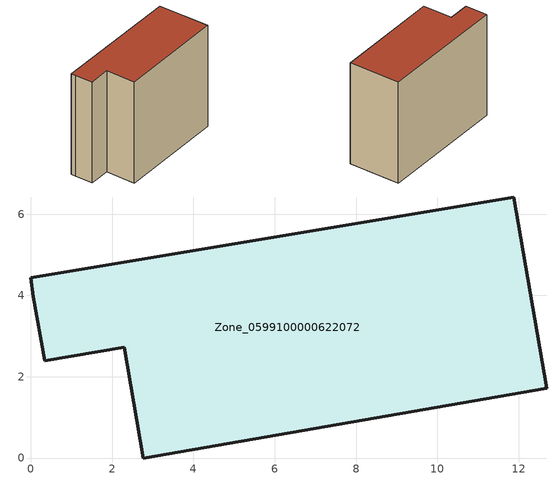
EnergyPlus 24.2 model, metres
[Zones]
Zone_0599100000622072
 floor ground (C_G): 11.88,6.42 12.69,1.72 2.77,0 2.3,2.72 0.34,2.39 0.06,3.96 0,4.44 z0
 wall outside (C_F): 0.06,3.96 0.34,2.39 2.3,2.72 2.77,0 12.69,1.72 11.88,6.42 0,4.44 0.06,3.96 z0:9.78
 roof outside (C_R): 11.88,6.42 0,4.44 0.06,3.96 0.34,2.39 2.3,2.72 2.77,0 12.69,1.72 z9.78
[BUILDING]
Pand.0599100000622072: North Axis=0; Terrain=City; Loads Convergence Tolerance Value=0.04; Temperature Convergence Tolerance Value=0.4; Solar Distribution=FullExterior; Maximum Number of Warmup Days=25; Minimum Number of Warmup Days=1
[Site:Location]
Rotterdam.The.Hague.AP_ZH_NLD Design_Conditions: Latitude=51.96; Longitude=4.45; Time Zone=1; Elevation=-4.5
[SITE:GROUNDTEMPERATURE:BUILDINGSURFACE]
18, 18, 18, 18, 18, 18, 18, 18, 18, 18, 18, 18
[MATERIAL] Thermal Absorptance=0.9; Solar Absorptance=0.7; Visible Absorptance=0.7
Name | Roughness | Thickness | Conductivity | Density | Specific Heat
G.TI.1946 | MediumSmooth | 0.15 | 1 | 540 | 1210
F.TI.1946 | Rough | 0.3 | 0.857143 | 1920 | 840
R.TI.1946 | MediumRough | 0.2 | 0.1 | 1500 | 1000
[CONSTRUCTION]
C_G: G.TI.1946
C_F: F.TI.1946
C_R: R.TI.1946
[ZONE]
Zone_0599100000622072: Type=1; Multiplier=1; Ceiling Height=Autocalculate; Volume=Autocalculate; Floor Area=autocalculate; Part of Total Floor Area=Yes
[ZONEINFILTRATION:DESIGNFLOWRATE]
Infil_Zone_0599100000622072: Zone or ZoneList or Space or SpaceList=Zone_0599100000622072; Schedule=AlwaysOn; Design Flow Rate Calculation Method=Flow/Area; Flow Rate per Floor Area=0.003; Constant Term Coefficient=1; Temperature Term Coefficient=0; Velocity Term Coefficient=0; Velocity Squared Term Coefficient=0
[HVACTEMPLATE:ZONE:IDEALLOADSAIRSYSTEM]
Zone_0599100000622072: Maximum Heating Supply Air Temperature=50; Minimum Cooling Supply Air Temperature=13; Maximum Heating Supply Air Humidity Ratio=0.0156; Minimum Cooling Supply Air Humidity Ratio=0.0077; Heating Limit=NoLimit; Cooling Limit=NoLimit; Dehumidification Control Type=ConstantSensibleHeatRatio; Cooling Sensible Heat Ratio=0.7; Dehumidification Setpoint=60; Humidification Control Type=None; Humidification Setpoint=30; Outdoor Air Method=None; Outdoor Air Flow Rate per Person=0.00944; Outdoor Air Flow Rate per Zone Floor Area=0; Outdoor Air Flow Rate per Zone=0; Demand Controlled Ventilation Type=None; Outdoor Air Economizer Type=NoEconomizer; Heat Recovery Type=None; Sensible Heat Recovery Effectiveness=0.7; Latent Heat Recovery Effectiveness=0.65
[ZONECONTROL:THERMOSTAT]
ThermostatControl_Zone_0599100000622072: Zone or ZoneList=Zone_0599100000622072; Control Type Schedule=DualSetpointControlType; Control 1=Thermostat_Zone_0599100000622072; Temperature Difference Between Cutout And Setpoint=0
[THERMOSTATSETPOINT:DUALSETPOINT]
Thermostat_Zone_0599100000622072: Heating Setpoint Temperature Schedule=HeatingSetpoint_Zone_0599100000622072; Cooling Setpoint Temperature Schedule=CoolingSetpoint_Zone_0599100000622072
[SCHEDULE:COMPACT]
HeatingSetpoint_Zone_0599100000622072: Through: 12/31, For: AllDays, Until: 24:00, 21
CoolingSetpoint_Zone_0599100000622072: Through: 12/31, For: AllDays, Until: 24:00, 24
DualSetpointControlType: Through: 12/31, For: AllDays, Until: 24:00, 4
AlwaysOn: Through: 12/31, For: AllDays, Until: 24:00, 1
